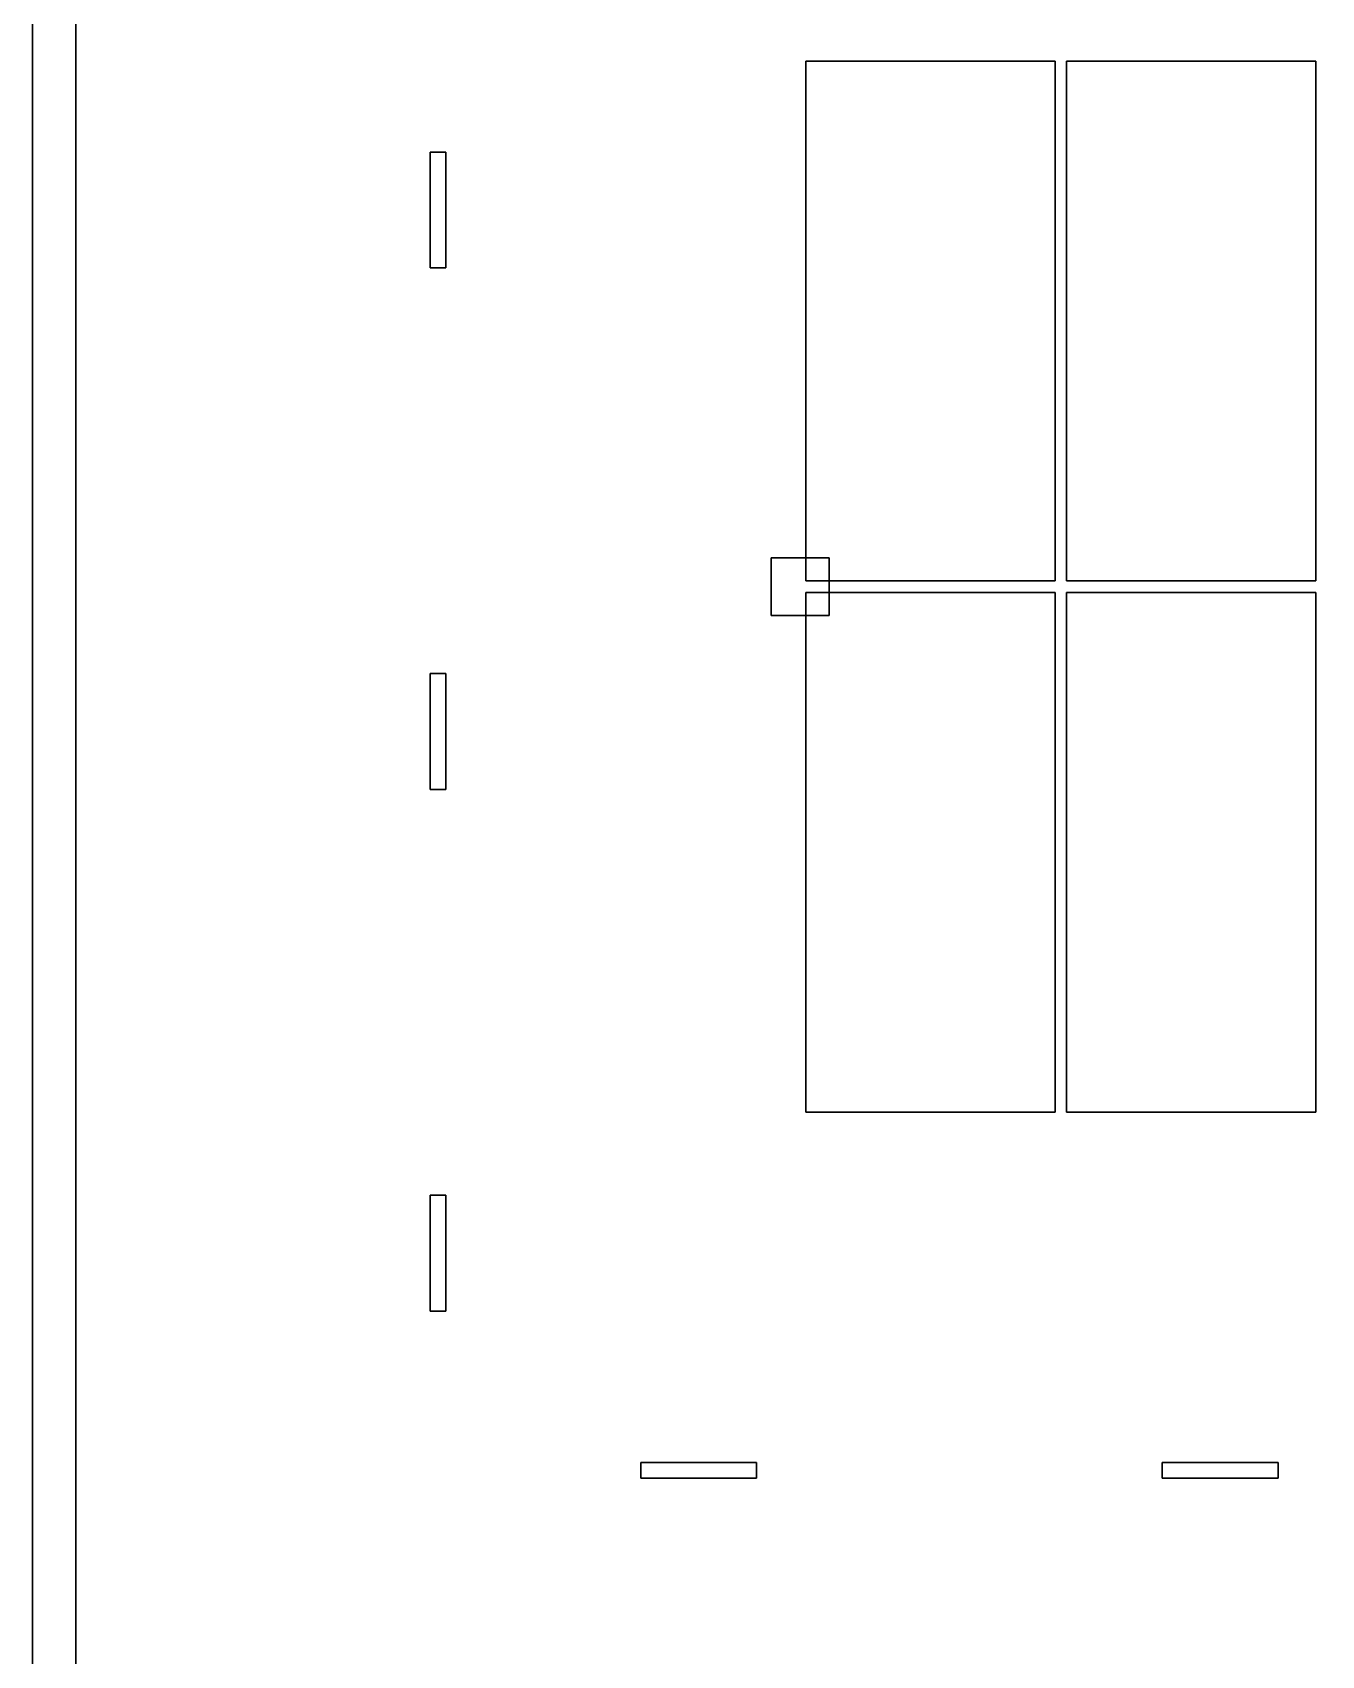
# Model space of a CAD drawing. Header units: metres. Extents: x 0 to 120, y -8 to 55.
# Drawn here: x -0.45 to 12.9, y 25.53 to 42.34 of the extents above; entities that cross this region are included whole.
import ezdxf

# ---------------------------------------------------------------- set-up
doc = ezdxf.new("R2010")
doc.units = ezdxf.units.M

msp = doc.modelspace()

# ---------------------------------------------------------------- linework, layer by layer
at = {"layer": 'COLUMN', "color": 7}
for points in [[(7.2, 36.3, -3.4), (7.2, 36.9, -3.4), (7.8, 36.9, -3.4), (7.8, 36.3, -3.4)], [(7.2, 36.3, -0.3), (7.8, 36.3, -0.3), (7.8, 36.9, -0.3), (7.2, 36.9, -0.3)], [(7.8, 36.9, -3.4), (7.2, 36.9, -3.4), (7.2, 36.9, -0.3), (7.8, 36.9, -0.3)], [(7.2, 36.9, -3.4), (7.2, 36.3, -3.4), (7.2, 36.3, -0.3), (7.2, 36.9, -0.3)], [(7.2, 36.3, -6.8), (7.2, 36.9, -6.8), (7.8, 36.9, -6.8), (7.8, 36.3, -6.8)], [(7.2, 36.3, -3.7), (7.8, 36.3, -3.7), (7.8, 36.9, -3.7), (7.2, 36.9, -3.7)], [(7.8, 36.9, -6.8), (7.2, 36.9, -6.8), (7.2, 36.9, -3.7), (7.8, 36.9, -3.7)], [(7.2, 36.9, -6.8), (7.2, 36.3, -6.8), (7.2, 36.3, -3.7), (7.2, 36.9, -3.7)], [(7.2, 36.3, -10.2), (7.2, 36.9, -10.2), (7.8, 36.9, -10.2), (7.8, 36.3, -10.2)], [(7.2, 36.3, -7.1), (7.8, 36.3, -7.1), (7.8, 36.9, -7.1), (7.2, 36.9, -7.1)], [(7.8, 36.9, -10.2), (7.2, 36.9, -10.2), (7.2, 36.9, -7.1), (7.8, 36.9, -7.1)], [(7.2, 36.9, -10.2), (7.2, 36.3, -10.2), (7.2, 36.3, -7.1), (7.2, 36.9, -7.1)], [(7.8, 36.3, -3.4), (7.8, 36.9, -3.4), (7.8, 36.9, -0.3), (7.8, 36.3, -0.3)], [(7.8, 36.3, -6.8), (7.8, 36.9, -6.8), (7.8, 36.9, -3.7), (7.8, 36.3, -3.7)], [(7.8, 36.3, -10.2), (7.8, 36.9, -10.2), (7.8, 36.9, -7.1), (7.8, 36.3, -7.1)], [(7.2, 36.3, -3.4), (7.8, 36.3, -3.4), (7.8, 36.3, -0.3), (7.2, 36.3, -0.3)], [(7.2, 36.3, -6.8), (7.8, 36.3, -6.8), (7.8, 36.3, -3.7), (7.2, 36.3, -3.7)], [(7.2, 36.3, -10.2), (7.8, 36.3, -10.2), (7.8, 36.3, -7.1), (7.2, 36.3, -7.1)]]:
    msp.add_3dface(points, dxfattribs=at)
at = {"layer": 'LIGHT', "color": 2}
for points in [[(3.67, 39.9, -0.4), (3.67, 41.1, -0.4), (3.83, 41.1, -0.4), (3.83, 39.9, -0.4)], [(3.67, 39.9, -0.3), (3.83, 39.9, -0.3), (3.83, 41.1, -0.3), (3.67, 41.1, -0.3)], [(3.83, 41.1, -0.4), (3.67, 41.1, -0.4), (3.67, 41.1, -0.3), (3.83, 41.1, -0.3)], [(3.67, 41.1, -0.4), (3.67, 39.9, -0.4), (3.67, 39.9, -0.3), (3.67, 41.1, -0.3)], [(3.67, 39.9, -3.8), (3.67, 41.1, -3.8), (3.83, 41.1, -3.8), (3.83, 39.9, -3.8)], [(3.67, 39.9, -3.7), (3.83, 39.9, -3.7), (3.83, 41.1, -3.7), (3.67, 41.1, -3.7)], [(3.83, 41.1, -3.8), (3.67, 41.1, -3.8), (3.67, 41.1, -3.7), (3.83, 41.1, -3.7)], [(3.67, 41.1, -3.8), (3.67, 39.9, -3.8), (3.67, 39.9, -3.7), (3.67, 41.1, -3.7)], [(3.67, 39.9, -7.2), (3.67, 41.1, -7.2), (3.83, 41.1, -7.2), (3.83, 39.9, -7.2)], [(3.67, 39.9, -7.1), (3.83, 39.9, -7.1), (3.83, 41.1, -7.1), (3.67, 41.1, -7.1)], [(3.83, 41.1, -7.2), (3.67, 41.1, -7.2), (3.67, 41.1, -7.1), (3.83, 41.1, -7.1)], [(3.67, 41.1, -7.2), (3.67, 39.9, -7.2), (3.67, 39.9, -7.1), (3.67, 41.1, -7.1)], [(3.83, 39.9, -0.4), (3.83, 41.1, -0.4), (3.83, 41.1, -0.3), (3.83, 39.9, -0.3)], [(3.83, 39.9, -3.8), (3.83, 41.1, -3.8), (3.83, 41.1, -3.7), (3.83, 39.9, -3.7)], [(3.83, 39.9, -7.2), (3.83, 41.1, -7.2), (3.83, 41.1, -7.1), (3.83, 39.9, -7.1)], [(3.67, 39.9, -0.4), (3.83, 39.9, -0.4), (3.83, 39.9, -0.3), (3.67, 39.9, -0.3)], [(3.67, 39.9, -3.8), (3.83, 39.9, -3.8), (3.83, 39.9, -3.7), (3.67, 39.9, -3.7)], [(3.67, 39.9, -7.2), (3.83, 39.9, -7.2), (3.83, 39.9, -7.1), (3.67, 39.9, -7.1)], [(3.67, 34.5, -0.4), (3.67, 35.7, -0.4), (3.83, 35.7, -0.4), (3.83, 34.5, -0.4)], [(3.67, 34.5, -0.3), (3.83, 34.5, -0.3), (3.83, 35.7, -0.3), (3.67, 35.7, -0.3)], [(3.83, 35.7, -0.4), (3.67, 35.7, -0.4), (3.67, 35.7, -0.3), (3.83, 35.7, -0.3)], [(3.67, 35.7, -0.4), (3.67, 34.5, -0.4), (3.67, 34.5, -0.3), (3.67, 35.7, -0.3)], [(3.67, 34.5, -3.8), (3.67, 35.7, -3.8), (3.83, 35.7, -3.8), (3.83, 34.5, -3.8)], [(3.67, 34.5, -3.7), (3.83, 34.5, -3.7), (3.83, 35.7, -3.7), (3.67, 35.7, -3.7)], [(3.83, 35.7, -3.8), (3.67, 35.7, -3.8), (3.67, 35.7, -3.7), (3.83, 35.7, -3.7)], [(3.67, 35.7, -3.8), (3.67, 34.5, -3.8), (3.67, 34.5, -3.7), (3.67, 35.7, -3.7)], [(3.67, 34.5, -7.2), (3.67, 35.7, -7.2), (3.83, 35.7, -7.2), (3.83, 34.5, -7.2)], [(3.67, 34.5, -7.1), (3.83, 34.5, -7.1), (3.83, 35.7, -7.1), (3.67, 35.7, -7.1)], [(3.83, 35.7, -7.2), (3.67, 35.7, -7.2), (3.67, 35.7, -7.1), (3.83, 35.7, -7.1)], [(3.67, 35.7, -7.2), (3.67, 34.5, -7.2), (3.67, 34.5, -7.1), (3.67, 35.7, -7.1)], [(3.83, 34.5, -0.4), (3.83, 35.7, -0.4), (3.83, 35.7, -0.3), (3.83, 34.5, -0.3)], [(3.83, 34.5, -3.8), (3.83, 35.7, -3.8), (3.83, 35.7, -3.7), (3.83, 34.5, -3.7)], [(3.83, 34.5, -7.2), (3.83, 35.7, -7.2), (3.83, 35.7, -7.1), (3.83, 34.5, -7.1)], [(3.67, 34.5, -0.4), (3.83, 34.5, -0.4), (3.83, 34.5, -0.3), (3.67, 34.5, -0.3)], [(3.67, 34.5, -3.8), (3.83, 34.5, -3.8), (3.83, 34.5, -3.7), (3.67, 34.5, -3.7)], [(3.67, 34.5, -7.2), (3.83, 34.5, -7.2), (3.83, 34.5, -7.1), (3.67, 34.5, -7.1)], [(3.67, 29.1, -0.4), (3.67, 30.3, -0.4), (3.83, 30.3, -0.4), (3.83, 29.1, -0.4)], [(3.67, 29.1, -0.3), (3.83, 29.1, -0.3), (3.83, 30.3, -0.3), (3.67, 30.3, -0.3)], [(3.83, 30.3, -0.4), (3.67, 30.3, -0.4), (3.67, 30.3, -0.3), (3.83, 30.3, -0.3)], [(3.67, 30.3, -0.4), (3.67, 29.1, -0.4), (3.67, 29.1, -0.3), (3.67, 30.3, -0.3)], [(3.67, 29.1, -3.8), (3.67, 30.3, -3.8), (3.83, 30.3, -3.8), (3.83, 29.1, -3.8)], [(3.67, 29.1, -3.7), (3.83, 29.1, -3.7), (3.83, 30.3, -3.7), (3.67, 30.3, -3.7)], [(3.83, 30.3, -3.8), (3.67, 30.3, -3.8), (3.67, 30.3, -3.7), (3.83, 30.3, -3.7)], [(3.67, 30.3, -3.8), (3.67, 29.1, -3.8), (3.67, 29.1, -3.7), (3.67, 30.3, -3.7)], [(3.67, 29.1, -7.2), (3.67, 30.3, -7.2), (3.83, 30.3, -7.2), (3.83, 29.1, -7.2)], [(3.67, 29.1, -7.1), (3.83, 29.1, -7.1), (3.83, 30.3, -7.1), (3.67, 30.3, -7.1)], [(3.83, 30.3, -7.2), (3.67, 30.3, -7.2), (3.67, 30.3, -7.1), (3.83, 30.3, -7.1)], [(3.67, 30.3, -7.2), (3.67, 29.1, -7.2), (3.67, 29.1, -7.1), (3.67, 30.3, -7.1)], [(3.83, 29.1, -0.4), (3.83, 30.3, -0.4), (3.83, 30.3, -0.3), (3.83, 29.1, -0.3)], [(3.83, 29.1, -3.8), (3.83, 30.3, -3.8), (3.83, 30.3, -3.7), (3.83, 29.1, -3.7)], [(3.83, 29.1, -7.2), (3.83, 30.3, -7.2), (3.83, 30.3, -7.1), (3.83, 29.1, -7.1)], [(3.67, 29.1, -0.4), (3.83, 29.1, -0.4), (3.83, 29.1, -0.3), (3.67, 29.1, -0.3)], [(3.67, 29.1, -3.8), (3.83, 29.1, -3.8), (3.83, 29.1, -3.7), (3.67, 29.1, -3.7)], [(3.67, 29.1, -7.2), (3.83, 29.1, -7.2), (3.83, 29.1, -7.1), (3.67, 29.1, -7.1)], [(5.85, 27.37, -0.4), (5.85, 27.53, -0.4), (7.05, 27.53, -0.4), (7.05, 27.37, -0.4)], [(5.85, 27.37, -0.3), (7.05, 27.37, -0.3), (7.05, 27.53, -0.3), (5.85, 27.53, -0.3)], [(7.05, 27.53, -0.4), (5.85, 27.53, -0.4), (5.85, 27.53, -0.3), (7.05, 27.53, -0.3)], [(5.85, 27.53, -0.4), (5.85, 27.37, -0.4), (5.85, 27.37, -0.3), (5.85, 27.53, -0.3)], [(5.85, 27.37, -3.8), (5.85, 27.53, -3.8), (7.05, 27.53, -3.8), (7.05, 27.37, -3.8)], [(5.85, 27.37, -3.7), (7.05, 27.37, -3.7), (7.05, 27.53, -3.7), (5.85, 27.53, -3.7)], [(7.05, 27.53, -3.8), (5.85, 27.53, -3.8), (5.85, 27.53, -3.7), (7.05, 27.53, -3.7)], [(5.85, 27.53, -3.8), (5.85, 27.37, -3.8), (5.85, 27.37, -3.7), (5.85, 27.53, -3.7)], [(5.85, 27.37, -7.2), (5.85, 27.53, -7.2), (7.05, 27.53, -7.2), (7.05, 27.37, -7.2)], [(5.85, 27.37, -7.1), (7.05, 27.37, -7.1), (7.05, 27.53, -7.1), (5.85, 27.53, -7.1)], [(7.05, 27.53, -7.2), (5.85, 27.53, -7.2), (5.85, 27.53, -7.1), (7.05, 27.53, -7.1)], [(5.85, 27.53, -7.2), (5.85, 27.37, -7.2), (5.85, 27.37, -7.1), (5.85, 27.53, -7.1)], [(7.05, 27.37, -0.4), (7.05, 27.53, -0.4), (7.05, 27.53, -0.3), (7.05, 27.37, -0.3)], [(7.05, 27.37, -3.8), (7.05, 27.53, -3.8), (7.05, 27.53, -3.7), (7.05, 27.37, -3.7)], [(7.05, 27.37, -7.2), (7.05, 27.53, -7.2), (7.05, 27.53, -7.1), (7.05, 27.37, -7.1)], [(11.25, 27.37, -0.4), (11.25, 27.53, -0.4), (12.45, 27.53, -0.4), (12.45, 27.37, -0.4)], [(11.25, 27.37, -0.3), (12.45, 27.37, -0.3), (12.45, 27.53, -0.3), (11.25, 27.53, -0.3)], [(12.45, 27.53, -0.4), (11.25, 27.53, -0.4), (11.25, 27.53, -0.3), (12.45, 27.53, -0.3)], [(11.25, 27.53, -0.4), (11.25, 27.37, -0.4), (11.25, 27.37, -0.3), (11.25, 27.53, -0.3)], [(11.25, 27.37, -3.8), (11.25, 27.53, -3.8), (12.45, 27.53, -3.8), (12.45, 27.37, -3.8)], [(11.25, 27.37, -3.7), (12.45, 27.37, -3.7), (12.45, 27.53, -3.7), (11.25, 27.53, -3.7)], [(12.45, 27.53, -3.8), (11.25, 27.53, -3.8), (11.25, 27.53, -3.7), (12.45, 27.53, -3.7)], [(11.25, 27.53, -3.8), (11.25, 27.37, -3.8), (11.25, 27.37, -3.7), (11.25, 27.53, -3.7)], [(11.25, 27.37, -7.2), (11.25, 27.53, -7.2), (12.45, 27.53, -7.2), (12.45, 27.37, -7.2)], [(11.25, 27.37, -7.1), (12.45, 27.37, -7.1), (12.45, 27.53, -7.1), (11.25, 27.53, -7.1)], [(12.45, 27.53, -7.2), (11.25, 27.53, -7.2), (11.25, 27.53, -7.1), (12.45, 27.53, -7.1)], [(11.25, 27.53, -7.2), (11.25, 27.37, -7.2), (11.25, 27.37, -7.1), (11.25, 27.53, -7.1)], [(12.45, 27.37, -0.4), (12.45, 27.53, -0.4), (12.45, 27.53, -0.3), (12.45, 27.37, -0.3)], [(12.45, 27.37, -3.8), (12.45, 27.53, -3.8), (12.45, 27.53, -3.7), (12.45, 27.37, -3.7)], [(12.45, 27.37, -7.2), (12.45, 27.53, -7.2), (12.45, 27.53, -7.1), (12.45, 27.37, -7.1)], [(5.85, 27.37, -0.4), (7.05, 27.37, -0.4), (7.05, 27.37, -0.3), (5.85, 27.37, -0.3)], [(5.85, 27.37, -3.8), (7.05, 27.37, -3.8), (7.05, 27.37, -3.7), (5.85, 27.37, -3.7)], [(5.85, 27.37, -7.2), (7.05, 27.37, -7.2), (7.05, 27.37, -7.1), (5.85, 27.37, -7.1)], [(11.25, 27.37, -0.4), (12.45, 27.37, -0.4), (12.45, 27.37, -0.3), (11.25, 27.37, -0.3)], [(11.25, 27.37, -3.8), (12.45, 27.37, -3.8), (12.45, 27.37, -3.7), (11.25, 27.37, -3.7)], [(11.25, 27.37, -7.2), (12.45, 27.37, -7.2), (12.45, 27.37, -7.1), (11.25, 27.37, -7.1)]]:
    msp.add_3dface(points, dxfattribs=at)
at = {"layer": 'ROOF', "color": 3}
for points in [[(0, 0, -0.3), (0, 54.9, -0.3), (120, 54.9, -0.3), (120, 0, -0.3)], [(0, 0), (120, 0), (120, 54.9), (0, 54.9)], [(0, 54.9, -0.3), (0, 0, -0.3), (0, 0), (0, 54.9)]]:
    msp.add_3dface(points, dxfattribs=at)
at = {"layer": 'SLAB', "color": 8}
for points in [[(0, 0, -3.7), (0, 54.9, -3.7), (120, 54.9, -3.7), (120, 0, -3.7)], [(0, 0, -3.4), (120, 0, -3.4), (120, 54.9, -3.4), (0, 54.9, -3.4)], [(0, 54.9, -3.7), (0, 0, -3.7), (0, 0, -3.4), (0, 54.9, -3.4)], [(0, 0, -7.1), (0, 54.9, -7.1), (120, 54.9, -7.1), (120, 0, -7.1)], [(0, 0, -6.8), (120, 0, -6.8), (120, 54.9, -6.8), (0, 54.9, -6.8)], [(0, 54.9, -7.1), (0, 0, -7.1), (0, 0, -6.8), (0, 54.9, -6.8)], [(0, 0, -10.8), (0, 54.9, -10.8), (120, 54.9, -10.8), (120, 0, -10.8)], [(0, 0, -10.2), (120, 0, -10.2), (120, 54.9, -10.2), (0, 54.9, -10.2)], [(0, 54.9, -10.8), (0, 0, -10.8), (0, 0, -10.2), (0, 54.9, -10.2)]]:
    msp.add_3dface(points, dxfattribs=at)
at = {"layer": 'STALL_ADA', "color": 140}
for points in [[(7.56, 36.66, -3.395), (7.56, 42.04, -3.395), (10.14, 42.04, -3.395), (10.14, 36.66, -3.395)], [(7.56, 36.66, -3.385), (10.14, 36.66, -3.385), (10.14, 42.04, -3.385), (7.56, 42.04, -3.385)], [(10.14, 42.04, -3.395), (7.56, 42.04, -3.395), (7.56, 42.04, -3.385), (10.14, 42.04, -3.385)], [(7.56, 42.04, -3.395), (7.56, 36.66, -3.395), (7.56, 36.66, -3.385), (7.56, 42.04, -3.385)], [(10.14, 36.66, -3.395), (10.14, 42.04, -3.395), (10.14, 42.04, -3.385), (10.14, 36.66, -3.385)], [(10.26, 36.66, -3.395), (10.26, 42.04, -3.395), (12.84, 42.04, -3.395), (12.84, 36.66, -3.395)], [(10.26, 36.66, -3.385), (12.84, 36.66, -3.385), (12.84, 42.04, -3.385), (10.26, 42.04, -3.385)], [(12.84, 42.04, -3.395), (10.26, 42.04, -3.395), (10.26, 42.04, -3.385), (12.84, 42.04, -3.385)], [(10.26, 42.04, -3.395), (10.26, 36.66, -3.395), (10.26, 36.66, -3.385), (10.26, 42.04, -3.385)], [(12.84, 36.66, -3.395), (12.84, 42.04, -3.395), (12.84, 42.04, -3.385), (12.84, 36.66, -3.385)], [(7.56, 36.66, -3.395), (10.14, 36.66, -3.395), (10.14, 36.66, -3.385), (7.56, 36.66, -3.385)], [(10.26, 36.66, -3.395), (12.84, 36.66, -3.395), (12.84, 36.66, -3.385), (10.26, 36.66, -3.385)]]:
    msp.add_3dface(points, dxfattribs=at)
at = {"layer": 'STALL_GENERAL', "color": 254}
for points in [[(7.56, 36.66, -6.795), (7.56, 42.04, -6.795), (10.14, 42.04, -6.795), (10.14, 36.66, -6.795)], [(7.56, 36.66, -6.785), (10.14, 36.66, -6.785), (10.14, 42.04, -6.785), (7.56, 42.04, -6.785)], [(10.14, 42.04, -6.795), (7.56, 42.04, -6.795), (7.56, 42.04, -6.785), (10.14, 42.04, -6.785)], [(7.56, 42.04, -6.795), (7.56, 36.66, -6.795), (7.56, 36.66, -6.785), (7.56, 42.04, -6.785)], [(7.56, 36.66, -10.195), (7.56, 42.04, -10.195), (10.14, 42.04, -10.195), (10.14, 36.66, -10.195)], [(7.56, 36.66, -10.185), (10.14, 36.66, -10.185), (10.14, 42.04, -10.185), (7.56, 42.04, -10.185)], [(10.14, 42.04, -10.195), (7.56, 42.04, -10.195), (7.56, 42.04, -10.185), (10.14, 42.04, -10.185)], [(7.56, 42.04, -10.195), (7.56, 36.66, -10.195), (7.56, 36.66, -10.185), (7.56, 42.04, -10.185)], [(10.14, 36.66, -6.795), (10.14, 42.04, -6.795), (10.14, 42.04, -6.785), (10.14, 36.66, -6.785)], [(10.14, 36.66, -10.195), (10.14, 42.04, -10.195), (10.14, 42.04, -10.185), (10.14, 36.66, -10.185)], [(10.26, 36.66, -6.795), (10.26, 42.04, -6.795), (12.84, 42.04, -6.795), (12.84, 36.66, -6.795)], [(10.26, 36.66, -6.785), (12.84, 36.66, -6.785), (12.84, 42.04, -6.785), (10.26, 42.04, -6.785)], [(12.84, 42.04, -6.795), (10.26, 42.04, -6.795), (10.26, 42.04, -6.785), (12.84, 42.04, -6.785)], [(10.26, 42.04, -6.795), (10.26, 36.66, -6.795), (10.26, 36.66, -6.785), (10.26, 42.04, -6.785)], [(10.26, 36.66, -10.195), (10.26, 42.04, -10.195), (12.84, 42.04, -10.195), (12.84, 36.66, -10.195)], [(10.26, 36.66, -10.185), (12.84, 36.66, -10.185), (12.84, 42.04, -10.185), (10.26, 42.04, -10.185)], [(12.84, 42.04, -10.195), (10.26, 42.04, -10.195), (10.26, 42.04, -10.185), (12.84, 42.04, -10.185)], [(10.26, 42.04, -10.195), (10.26, 36.66, -10.195), (10.26, 36.66, -10.185), (10.26, 42.04, -10.185)], [(12.84, 36.66, -6.795), (12.84, 42.04, -6.795), (12.84, 42.04, -6.785), (12.84, 36.66, -6.785)], [(12.84, 36.66, -10.195), (12.84, 42.04, -10.195), (12.84, 42.04, -10.185), (12.84, 36.66, -10.185)], [(7.56, 36.66, -6.795), (10.14, 36.66, -6.795), (10.14, 36.66, -6.785), (7.56, 36.66, -6.785)], [(7.56, 36.66, -10.195), (10.14, 36.66, -10.195), (10.14, 36.66, -10.185), (7.56, 36.66, -10.185)], [(10.26, 36.66, -6.795), (12.84, 36.66, -6.795), (12.84, 36.66, -6.785), (10.26, 36.66, -6.785)], [(10.26, 36.66, -10.195), (12.84, 36.66, -10.195), (12.84, 36.66, -10.185), (10.26, 36.66, -10.185)], [(7.56, 31.16, -6.795), (7.56, 36.54, -6.795), (10.14, 36.54, -6.795), (10.14, 31.16, -6.795)], [(7.56, 31.16, -6.785), (10.14, 31.16, -6.785), (10.14, 36.54, -6.785), (7.56, 36.54, -6.785)], [(10.14, 36.54, -6.795), (7.56, 36.54, -6.795), (7.56, 36.54, -6.785), (10.14, 36.54, -6.785)], [(7.56, 36.54, -6.795), (7.56, 31.16, -6.795), (7.56, 31.16, -6.785), (7.56, 36.54, -6.785)], [(7.56, 31.16, -10.195), (7.56, 36.54, -10.195), (10.14, 36.54, -10.195), (10.14, 31.16, -10.195)], [(7.56, 31.16, -10.185), (10.14, 31.16, -10.185), (10.14, 36.54, -10.185), (7.56, 36.54, -10.185)], [(10.14, 36.54, -10.195), (7.56, 36.54, -10.195), (7.56, 36.54, -10.185), (10.14, 36.54, -10.185)], [(7.56, 36.54, -10.195), (7.56, 31.16, -10.195), (7.56, 31.16, -10.185), (7.56, 36.54, -10.185)], [(10.14, 31.16, -6.795), (10.14, 36.54, -6.795), (10.14, 36.54, -6.785), (10.14, 31.16, -6.785)], [(10.14, 31.16, -10.195), (10.14, 36.54, -10.195), (10.14, 36.54, -10.185), (10.14, 31.16, -10.185)], [(10.26, 31.16, -6.795), (10.26, 36.54, -6.795), (12.84, 36.54, -6.795), (12.84, 31.16, -6.795)], [(10.26, 31.16, -6.785), (12.84, 31.16, -6.785), (12.84, 36.54, -6.785), (10.26, 36.54, -6.785)], [(12.84, 36.54, -6.795), (10.26, 36.54, -6.795), (10.26, 36.54, -6.785), (12.84, 36.54, -6.785)], [(10.26, 36.54, -6.795), (10.26, 31.16, -6.795), (10.26, 31.16, -6.785), (10.26, 36.54, -6.785)], [(10.26, 31.16, -10.195), (10.26, 36.54, -10.195), (12.84, 36.54, -10.195), (12.84, 31.16, -10.195)], [(10.26, 31.16, -10.185), (12.84, 31.16, -10.185), (12.84, 36.54, -10.185), (10.26, 36.54, -10.185)], [(12.84, 36.54, -10.195), (10.26, 36.54, -10.195), (10.26, 36.54, -10.185), (12.84, 36.54, -10.185)], [(10.26, 36.54, -10.195), (10.26, 31.16, -10.195), (10.26, 31.16, -10.185), (10.26, 36.54, -10.185)], [(12.84, 31.16, -6.795), (12.84, 36.54, -6.795), (12.84, 36.54, -6.785), (12.84, 31.16, -6.785)], [(12.84, 31.16, -10.195), (12.84, 36.54, -10.195), (12.84, 36.54, -10.185), (12.84, 31.16, -10.185)], [(7.56, 31.16, -6.795), (10.14, 31.16, -6.795), (10.14, 31.16, -6.785), (7.56, 31.16, -6.785)], [(7.56, 31.16, -10.195), (10.14, 31.16, -10.195), (10.14, 31.16, -10.185), (7.56, 31.16, -10.185)], [(10.26, 31.16, -6.795), (12.84, 31.16, -6.795), (12.84, 31.16, -6.785), (10.26, 31.16, -6.785)], [(10.26, 31.16, -10.195), (12.84, 31.16, -10.195), (12.84, 31.16, -10.185), (10.26, 31.16, -10.185)]]:
    msp.add_3dface(points, dxfattribs=at)
at = {"layer": 'STALL_VISITOR', "color": 210}
for points in [[(7.56, 31.16, -3.395), (7.56, 36.54, -3.395), (10.14, 36.54, -3.395), (10.14, 31.16, -3.395)], [(7.56, 31.16, -3.385), (10.14, 31.16, -3.385), (10.14, 36.54, -3.385), (7.56, 36.54, -3.385)], [(10.14, 36.54, -3.395), (7.56, 36.54, -3.395), (7.56, 36.54, -3.385), (10.14, 36.54, -3.385)], [(7.56, 36.54, -3.395), (7.56, 31.16, -3.395), (7.56, 31.16, -3.385), (7.56, 36.54, -3.385)], [(10.14, 31.16, -3.395), (10.14, 36.54, -3.395), (10.14, 36.54, -3.385), (10.14, 31.16, -3.385)], [(10.26, 31.16, -3.395), (10.26, 36.54, -3.395), (12.84, 36.54, -3.395), (12.84, 31.16, -3.395)], [(10.26, 31.16, -3.385), (12.84, 31.16, -3.385), (12.84, 36.54, -3.385), (10.26, 36.54, -3.385)], [(12.84, 36.54, -3.395), (10.26, 36.54, -3.395), (10.26, 36.54, -3.385), (12.84, 36.54, -3.385)], [(10.26, 36.54, -3.395), (10.26, 31.16, -3.395), (10.26, 31.16, -3.385), (10.26, 36.54, -3.385)], [(12.84, 31.16, -3.395), (12.84, 36.54, -3.395), (12.84, 36.54, -3.385), (12.84, 31.16, -3.385)], [(7.56, 31.16, -3.395), (10.14, 31.16, -3.395), (10.14, 31.16, -3.385), (7.56, 31.16, -3.385)], [(10.26, 31.16, -3.395), (12.84, 31.16, -3.395), (12.84, 31.16, -3.385), (10.26, 31.16, -3.385)]]:
    msp.add_3dface(points, dxfattribs=at)
at = {"layer": 'WALL', "color": 9}
for points in [[(-0.45, -7.5, -10.8), (-0.45, 54.9, -10.8), (0, 54.9, -10.8), (0, -7.5, -10.8)], [(-0.45, -7.5), (0, -7.5), (0, 54.9), (-0.45, 54.9)], [(-0.45, 54.9, -10.8), (-0.45, -7.5, -10.8), (-0.45, -7.5), (-0.45, 54.9)], [(0, -7.5, -10.8), (0, 54.9, -10.8), (0, 54.9), (0, -7.5)]]:
    msp.add_3dface(points, dxfattribs=at)

doc.saveas('drawing.dxf')
